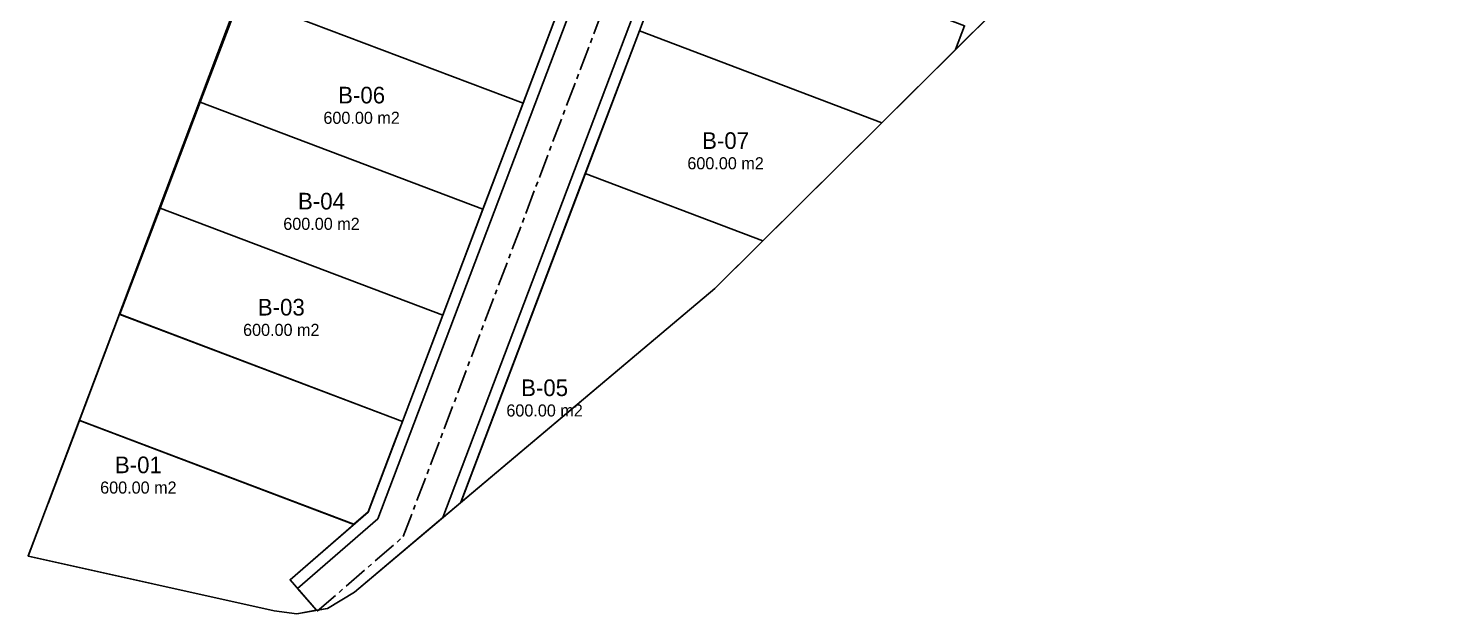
# Model space of a CAD drawing. Header units: metres. Extents: x 357879 to 358234, y 2285120 to 2285465.
# Drawn here: x 358047 to 358234, y 2285270.2 to 2285347.7 of the extents above; entities that cross this region are included whole.
import ezdxf
from ezdxf.enums import TextEntityAlignment as Align

# ---------------------------------------------------------------- set-up
doc = ezdxf.new("R2010")
doc.units = ezdxf.units.M
doc.linetypes.add('CENTER', pattern=[5.08, 3.175, -0.635, 0.635, -0.635])
for name, color, linetype in [('AREA-VERDE', 3, 'Continuous'), ('LOT-LOTES', 2, 'Continuous'), ('LOT-LOTES-IRREG', 30, 'Continuous'), ('LOT-TEXTO', 7, 'Continuous'), ('POLIGONO', 5, 'Continuous'), ('VIAL-ARROYO', 8, 'Continuous'), ('VIAL-BANQUETA', 9, 'Continuous'), ('VIAL-EJE', 1, 'Continuous')]:
    doc.layers.add(name, color=color, linetype=linetype)

msp = doc.modelspace()

# ---------------------------------------------------------------- linework, layer by layer
at = {"layer": 'AREA-VERDE'}
msp.add_lwpolyline([(358207.33, 2285382.17), (358169.71, 2285344.87), (358169.71, 2285344.87), (358169.71, 2285344.87), (358169.71, 2285344.87), (358169.71, 2285344.87), (358169.71, 2285344.87), (358169.71, 2285344.87), (358169.71, 2285344.87), (358169.71, 2285344.87), (358169.71, 2285344.87), (358169.71, 2285344.87), (358169.71, 2285344.87), (358169.71, 2285344.87), (358169.71, 2285344.87), (358169.71, 2285344.87), (358169.71, 2285344.87), (358169.71, 2285344.87), (358169.71, 2285344.87), (358169.71, 2285344.87), (358169.71, 2285344.87), (358169.7, 2285344.87), (358169.7, 2285344.87), (358169.7, 2285344.88), (358169.7, 2285344.88), (358169.7, 2285344.88), (358169.7, 2285344.88), (358169.7, 2285344.88), (358169.7, 2285344.88), (358169.7, 2285344.88), (358169.7, 2285344.88), (358169.7, 2285344.88), (358169.7, 2285344.88), (358169.7, 2285344.88), (358170.9, 2285348.03)], dxfattribs=at)
at = {"layer": 'LOT-LOTES'}
for points in [[(358080.38, 2285365.97), (358117.79, 2285351.8), (358112.47, 2285337.77), (358075.07, 2285351.95), (358080.38, 2285365.97)], [(358075.07, 2285351.95), (358112.47, 2285337.77), (358107.16, 2285323.75), (358069.75, 2285337.92), (358075.07, 2285351.95)], [(358069.75, 2285337.92), (358107.16, 2285323.75), (358101.84, 2285309.72), (358064.44, 2285323.89), (358069.75, 2285337.92)], [(358064.44, 2285323.89), (358101.84, 2285309.72), (358096.53, 2285295.69), (358059.12, 2285309.87), (358064.44, 2285323.89)]]:
    msp.add_lwpolyline(points, close=True, dxfattribs=at)
at = {"layer": 'LOT-LOTES-IRREG'}
msp.add_lwpolyline([(358075.07, 2285351.95), (358069.75, 2285337.92), (358064.44, 2285323.89), (358059.12, 2285309.87), (358059.12, 2285309.86), (358059.12, 2285309.86), (358059.12, 2285309.86), (358059.12, 2285309.86), (358059.12, 2285309.86), (358059.12, 2285309.85), (358059.12, 2285309.85), (358059.12, 2285309.85), (358059.12, 2285309.85), (358059.12, 2285309.85), (358059.13, 2285309.85), (358059.13, 2285309.84), (358059.13, 2285309.84), (358059.13, 2285309.84), (358059.13, 2285309.84), (358059.13, 2285309.84), (358096.5, 2285295.68), (358095.46, 2285292.93), (358091.96, 2285283.7), (358090.09, 2285282.08), (358053.82, 2285295.82), (358053.82, 2285295.82), (358053.82, 2285295.82), (358053.81, 2285295.82), (358053.81, 2285295.82), (358053.81, 2285295.82), (358053.81, 2285295.82), (358053.81, 2285295.82), (358053.81, 2285295.82), (358053.8, 2285295.82), (358053.8, 2285295.82), (358053.8, 2285295.82), (358053.8, 2285295.82), (358053.8, 2285295.81), (358053.8, 2285295.81), (358053.8, 2285295.81), (358053.79, 2285295.81), (358049.62, 2285284.8), (358049.62, 2285284.8), (358049.62, 2285284.8), (358049.62, 2285284.8), (358049.62, 2285284.8), (358049.62, 2285284.8), (358049.62, 2285284.8), (358049.62, 2285284.8), (358049.62, 2285284.8), (358049.62, 2285284.8), (358049.62, 2285284.8), (358049.62, 2285284.8), (358049.62, 2285284.8), (358049.62, 2285284.8), (358049.62, 2285284.8), (358049.62, 2285284.8), (358049.62, 2285284.8), (358049.62, 2285284.8), (358049.62, 2285284.8), (358049.62, 2285284.8), (358049.62, 2285284.8), (358049.62, 2285284.8), (358049.62, 2285284.8), (358049.62, 2285284.8), (358049.62, 2285284.8), (358049.62, 2285284.8), (358049.62, 2285284.8), (358049.62, 2285284.81), (358049.62, 2285284.81), (358049.62, 2285284.81), (358049.62, 2285284.81), (358049.62, 2285284.81), (358049.62, 2285284.81), (358049.62, 2285284.81), (358049.62, 2285284.81), (358049.62, 2285284.81), (358049.62, 2285284.81), (358049.62, 2285284.81), (358117.57, 2285465.13)], dxfattribs=at)
for points in [[(358159.95, 2285335.19), (358127.86, 2285347.35), (358133.49, 2285362.21), (358170.9, 2285348.03), (358169.7, 2285344.86), (358159.95, 2285335.19)], [(358144.18, 2285319.56), (358120.71, 2285328.46), (358127.86, 2285347.35), (358159.95, 2285335.19), (358144.18, 2285319.56)], [(358137.84, 2285313.27), (358137.84, 2285313.27), (358137.84, 2285313.27), (358137.84, 2285313.27), (358104.25, 2285284.97), (358104.25, 2285284.97), (358104.25, 2285284.97), (358104.25, 2285284.97), (358104.25, 2285284.97), (358104.25, 2285284.97), (358104.25, 2285284.97), (358104.25, 2285284.97), (358104.24, 2285284.97), (358104.24, 2285284.97), (358104.24, 2285284.97), (358104.24, 2285284.97), (358104.24, 2285284.97), (358104.24, 2285284.97), (358104.24, 2285284.97), (358104.24, 2285284.97), (358104.24, 2285284.97), (358104.24, 2285284.97), (358104.24, 2285284.97), (358104.24, 2285284.97), (358104.24, 2285284.97), (358104.24, 2285284.97), (358104.24, 2285284.97), (358104.24, 2285284.97), (358104.24, 2285284.97), (358104.24, 2285284.97), (358104.24, 2285284.97), (358104.24, 2285284.97), (358104.24, 2285284.97), (358104.24, 2285284.97), (358104.23, 2285284.97), (358104.23, 2285284.97), (358104.23, 2285284.97), (358104.23, 2285284.98), (358104.23, 2285284.98), (358104.23, 2285284.98), (358104.23, 2285284.98), (358104.23, 2285284.98), (358104.23, 2285284.98), (358104.23, 2285284.98), (358104.23, 2285284.98), (358104.23, 2285284.98), (358104.23, 2285284.98), (358104.23, 2285284.98), (358104.23, 2285284.98), (358104.23, 2285284.98), (358104.23, 2285284.98), (358104.23, 2285284.98), (358104.23, 2285284.98), (358104.23, 2285284.98), (358104.23, 2285284.98), (358104.23, 2285284.98), (358104.23, 2285284.98), (358104.23, 2285284.98), (358104.23, 2285284.98), (358104.23, 2285284.99), (358120.71, 2285328.46), (358144.18, 2285319.56), (358137.84, 2285313.27)], [(358081.64, 2285274.73), (358081.64, 2285274.73), (358081.64, 2285274.73), (358081.64, 2285274.73), (358081.64, 2285274.73), (358085.12, 2285270.71), (358085.12, 2285270.71), (358085.12, 2285270.71), (358085.12, 2285270.71), (358085.12, 2285270.71), (358085.12, 2285270.71), (358085.12, 2285270.71), (358085.12, 2285270.71), (358085.12, 2285270.7), (358085.12, 2285270.7), (358085.12, 2285270.7), (358085.12, 2285270.7), (358085.12, 2285270.7), (358085.12, 2285270.7), (358085.12, 2285270.7), (358085.12, 2285270.7), (358085.12, 2285270.7), (358085.12, 2285270.7), (358085.12, 2285270.7), (358085.12, 2285270.7), (358085.12, 2285270.7), (358085.11, 2285270.7), (358082.53, 2285270.24), (358082.52, 2285270.24), (358082.52, 2285270.24), (358082.52, 2285270.24), (358079.54, 2285270.6), (358079.54, 2285270.6), (358047.01, 2285277.86), (358047.01, 2285277.87), (358047.01, 2285277.87), (358047.01, 2285277.87), (358047.01, 2285277.87), (358047.01, 2285277.87), (358047.01, 2285277.87), (358047.01, 2285277.87), (358047, 2285277.87), (358047, 2285277.87), (358047, 2285277.87), (358047, 2285277.87), (358047, 2285277.87), (358047, 2285277.87), (358047, 2285277.88), (358047, 2285277.88), (358047, 2285277.88), (358047, 2285277.88), (358047.7, 2285279.73), (358053.79, 2285295.81), (358090.09, 2285282.06), (358081.64, 2285274.73)]]:
    msp.add_lwpolyline(points, close=True, dxfattribs=at)
at = {"layer": 'POLIGONO'}
msp.add_lwpolyline([(358047, 2285277.87), (358117.57, 2285465.14), (358234.04, 2285439.15), (358207.33, 2285382.17), (358137.84, 2285313.27), (358090.15, 2285273.1), (358086.58, 2285270.95), (358082.52, 2285270.24), (358079.54, 2285270.6), (358047, 2285277.87)], close=True, dxfattribs=at)
at = {"layer": 'VIAL-ARROYO'}
msp.add_lwpolyline([(358149, 2285407.36), (358101.86, 2285282.96), (358090.15, 2285273.1), (358086.58, 2285270.95), (358085.13, 2285270.7), (358082.62, 2285273.59), (358093.25, 2285282.81), (358142.75, 2285413.43)], dxfattribs=at)
at = {"layer": 'VIAL-BANQUETA'}
msp.add_lwpolyline([(358149.94, 2285405.61), (358104.22, 2285284.95), (358104.22, 2285284.95), (358104.22, 2285284.95), (358090.15, 2285273.1), (358090.15, 2285273.1), (358090.15, 2285273.1), (358086.58, 2285270.95), (358086.58, 2285270.95), (358086.58, 2285270.95), (358085.13, 2285270.7), (358085.13, 2285270.7), (358085.13, 2285270.7), (358081.64, 2285274.73), (358081.64, 2285274.73), (358081.64, 2285274.73), (358081.64, 2285274.73), (358091.98, 2285283.69), (358091.98, 2285283.69), (358091.98, 2285283.69), (358091.98, 2285283.69), (358091.98, 2285283.69), (358091.98, 2285283.69), (358141.34, 2285413.97)], dxfattribs=at)
at = {"layer": 'VIAL-EJE', "linetype": 'CENTER'}
msp.add_lwpolyline([(358085.24, 2285270.57), (358096.63, 2285280.45), (358146.49, 2285412.02)], dxfattribs=at)

# ---------------------------------------------------------------- texts
at = {"layer": 'LOT-TEXTO'}
for s, height, p in [('B-06', 2.2, (358091.11, 2285338.85)), ('600.00 m2', 1.6, (358091.11, 2285335.85)), ('B-07', 2.2, (358139.27, 2285332.83)), ('600.00 m2', 1.6, (358139.27, 2285329.83)), ('B-04', 2.2, (358085.8, 2285324.82)), ('600.00 m2', 1.6, (358085.8, 2285321.82)), ('B-03', 2.2, (358080.48, 2285310.79)), ('600.00 m2', 1.6, (358080.48, 2285307.79)), ('B-05', 2.2, (358115.32, 2285300.13)), ('600.00 m2', 1.6, (358115.32, 2285297.13)), ('B-01', 2.2, (358061.57, 2285289.93)), ('600.00 m2', 1.6, (358061.57, 2285286.93))]:
    msp.add_text(s, height=height, dxfattribs=at).set_placement(p, align=Align.MIDDLE_CENTER)

doc.saveas('drawing.dxf')
